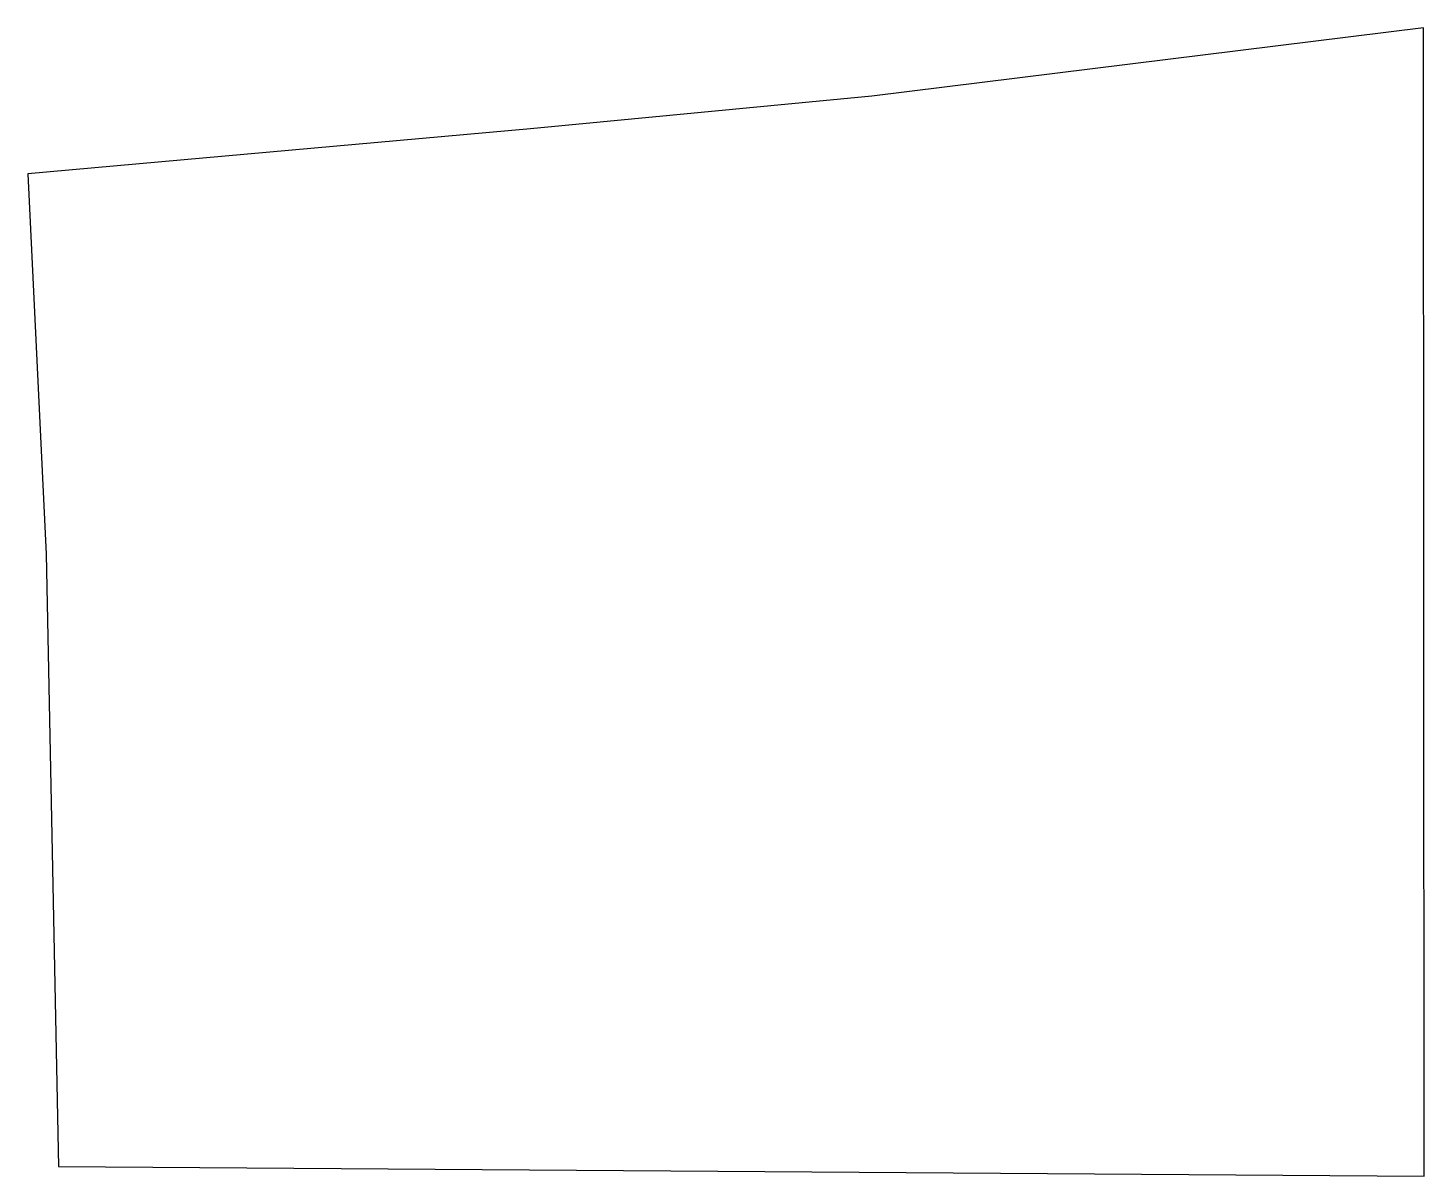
# Model space of a CAD drawing. Header units: millimetres. Extents: x 603598.3 to 603622.9, y 1300231.2 to 1300251.5.
import ezdxf

# ---------------------------------------------------------------- set-up
doc = ezdxf.new("R2010")
doc.units = ezdxf.units.MM

msp = doc.modelspace()

# ---------------------------------------------------------------- linework, layer by layer
at = {"color": 7, "ltscale": 0.5, "flags": 128}
msp.add_lwpolyline([(603622.86, 1300251.47), (603613.15, 1300250.27), (603607.14, 1300249.69), (603598.29, 1300248.9), (603598.61, 1300242.2), (603598.83, 1300231.42), (603622.87, 1300231.25)], close=True, dxfattribs=at)

doc.saveas('drawing.dxf')
